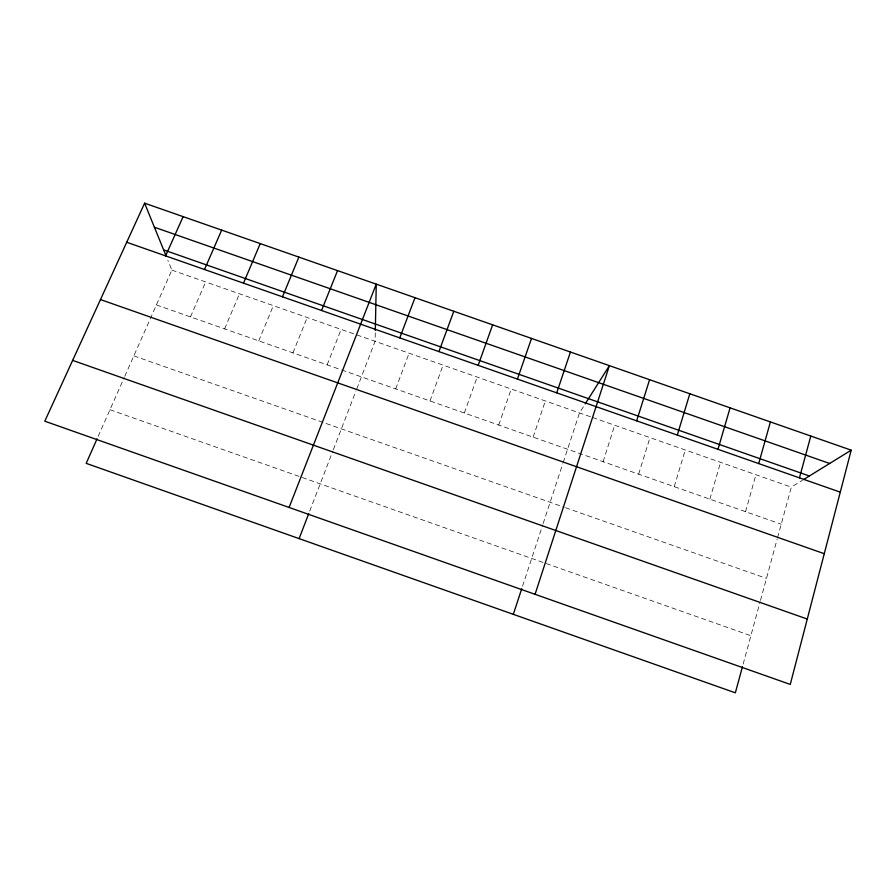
<?xml version="1.0" encoding="UTF-8"?>
<svg xmlns="http://www.w3.org/2000/svg" width="896" height="896" viewBox="0 0 896 896"><rect width="100%" height="100%" fill="white"/><g stroke="black" fill="none" stroke-linecap="round" stroke-linejoin="round"><path stroke-width="0.67" stroke-dasharray="4.48 3.36" d="M375.267 332.864L375.099 341.309L356.429 389.794M743.165 664.082L760.144 601.686M760.491 600.398L777.202 539.011M777.571 537.667L791.325 487.133L802.458 480.256M745.528 511.683L755.933 474.734M709.867 499.162L720.574 462.347M674.24 486.662L685.25 449.971M638.646 474.174L649.97 437.618M603.098 461.698L614.712 425.264M522.558 586.197L542.718 524.866M543.155 523.533L562.8 463.725M563.237 462.414L579.499 412.922L583.912 405.944M533.131 437.136L545.35 400.96M498.714 425.062L511.235 389.01M464.341 413L477.154 377.07M429.99 400.949L443.106 365.131M395.685 388.909L409.08 353.214M309.736 511.056L332.864 450.979M333.368 449.68L355.925 391.082M327.152 364.862L341.141 329.414M292.936 352.856L307.216 317.531M258.754 340.861L273.336 305.659M224.605 328.877L239.478 293.798M190.49 316.904L205.643 281.938M98.157 436.363L124.242 377.518M124.802 376.242L171.853 270.099L167.832 260.21M171.853 270.099L591.237 417.032M592.547 417.491L791.325 487.133M156.408 304.942L340.323 369.488M341.645 369.947L781.234 524.205M133.84 355.869L564.256 507.27M565.544 507.718L766.483 578.402M109.973 409.718L750.882 635.712"/><path stroke-width="1.34" d="M375.323 330.355L376.253 284.144L289.094 507.461M851.2 450.173L790.261 684.421L44.8 421.198L144.614 203.179L851.2 450.173L803.611 479.55M799.467 477.848L810.79 436.038M742.459 666.691L735.347 692.821L86.195 463.355L97.07 438.816M758.699 463.579L770.414 421.926M717.976 449.31L730.094 407.837M677.298 435.075L689.819 393.758M636.664 420.84L649.589 379.691M535.069 594.306L609.403 365.646L585.234 403.861M513.318 614.342L521.718 588.75M556.73 392.851L570.438 352.027M517.429 379.086L531.518 338.419M478.162 365.333L492.643 324.834M438.939 351.602L453.802 311.259M399.762 337.882L415.005 297.696M299.118 538.619L308.773 513.565M321.541 310.486L337.546 270.614M282.486 296.811L298.872 257.096M243.488 283.158L260.243 243.6M204.523 269.506L221.659 230.115M165.603 255.886L183.12 216.642M154.403 227.237L829.651 463.467M163.632 249.906L809.368 475.989M126.717 242.267L840.28 492.15M100.486 299.566L824.264 553.706M72.643 360.382L807.274 619.046M144.614 203.179L166.253 256.346"/></g></svg>
